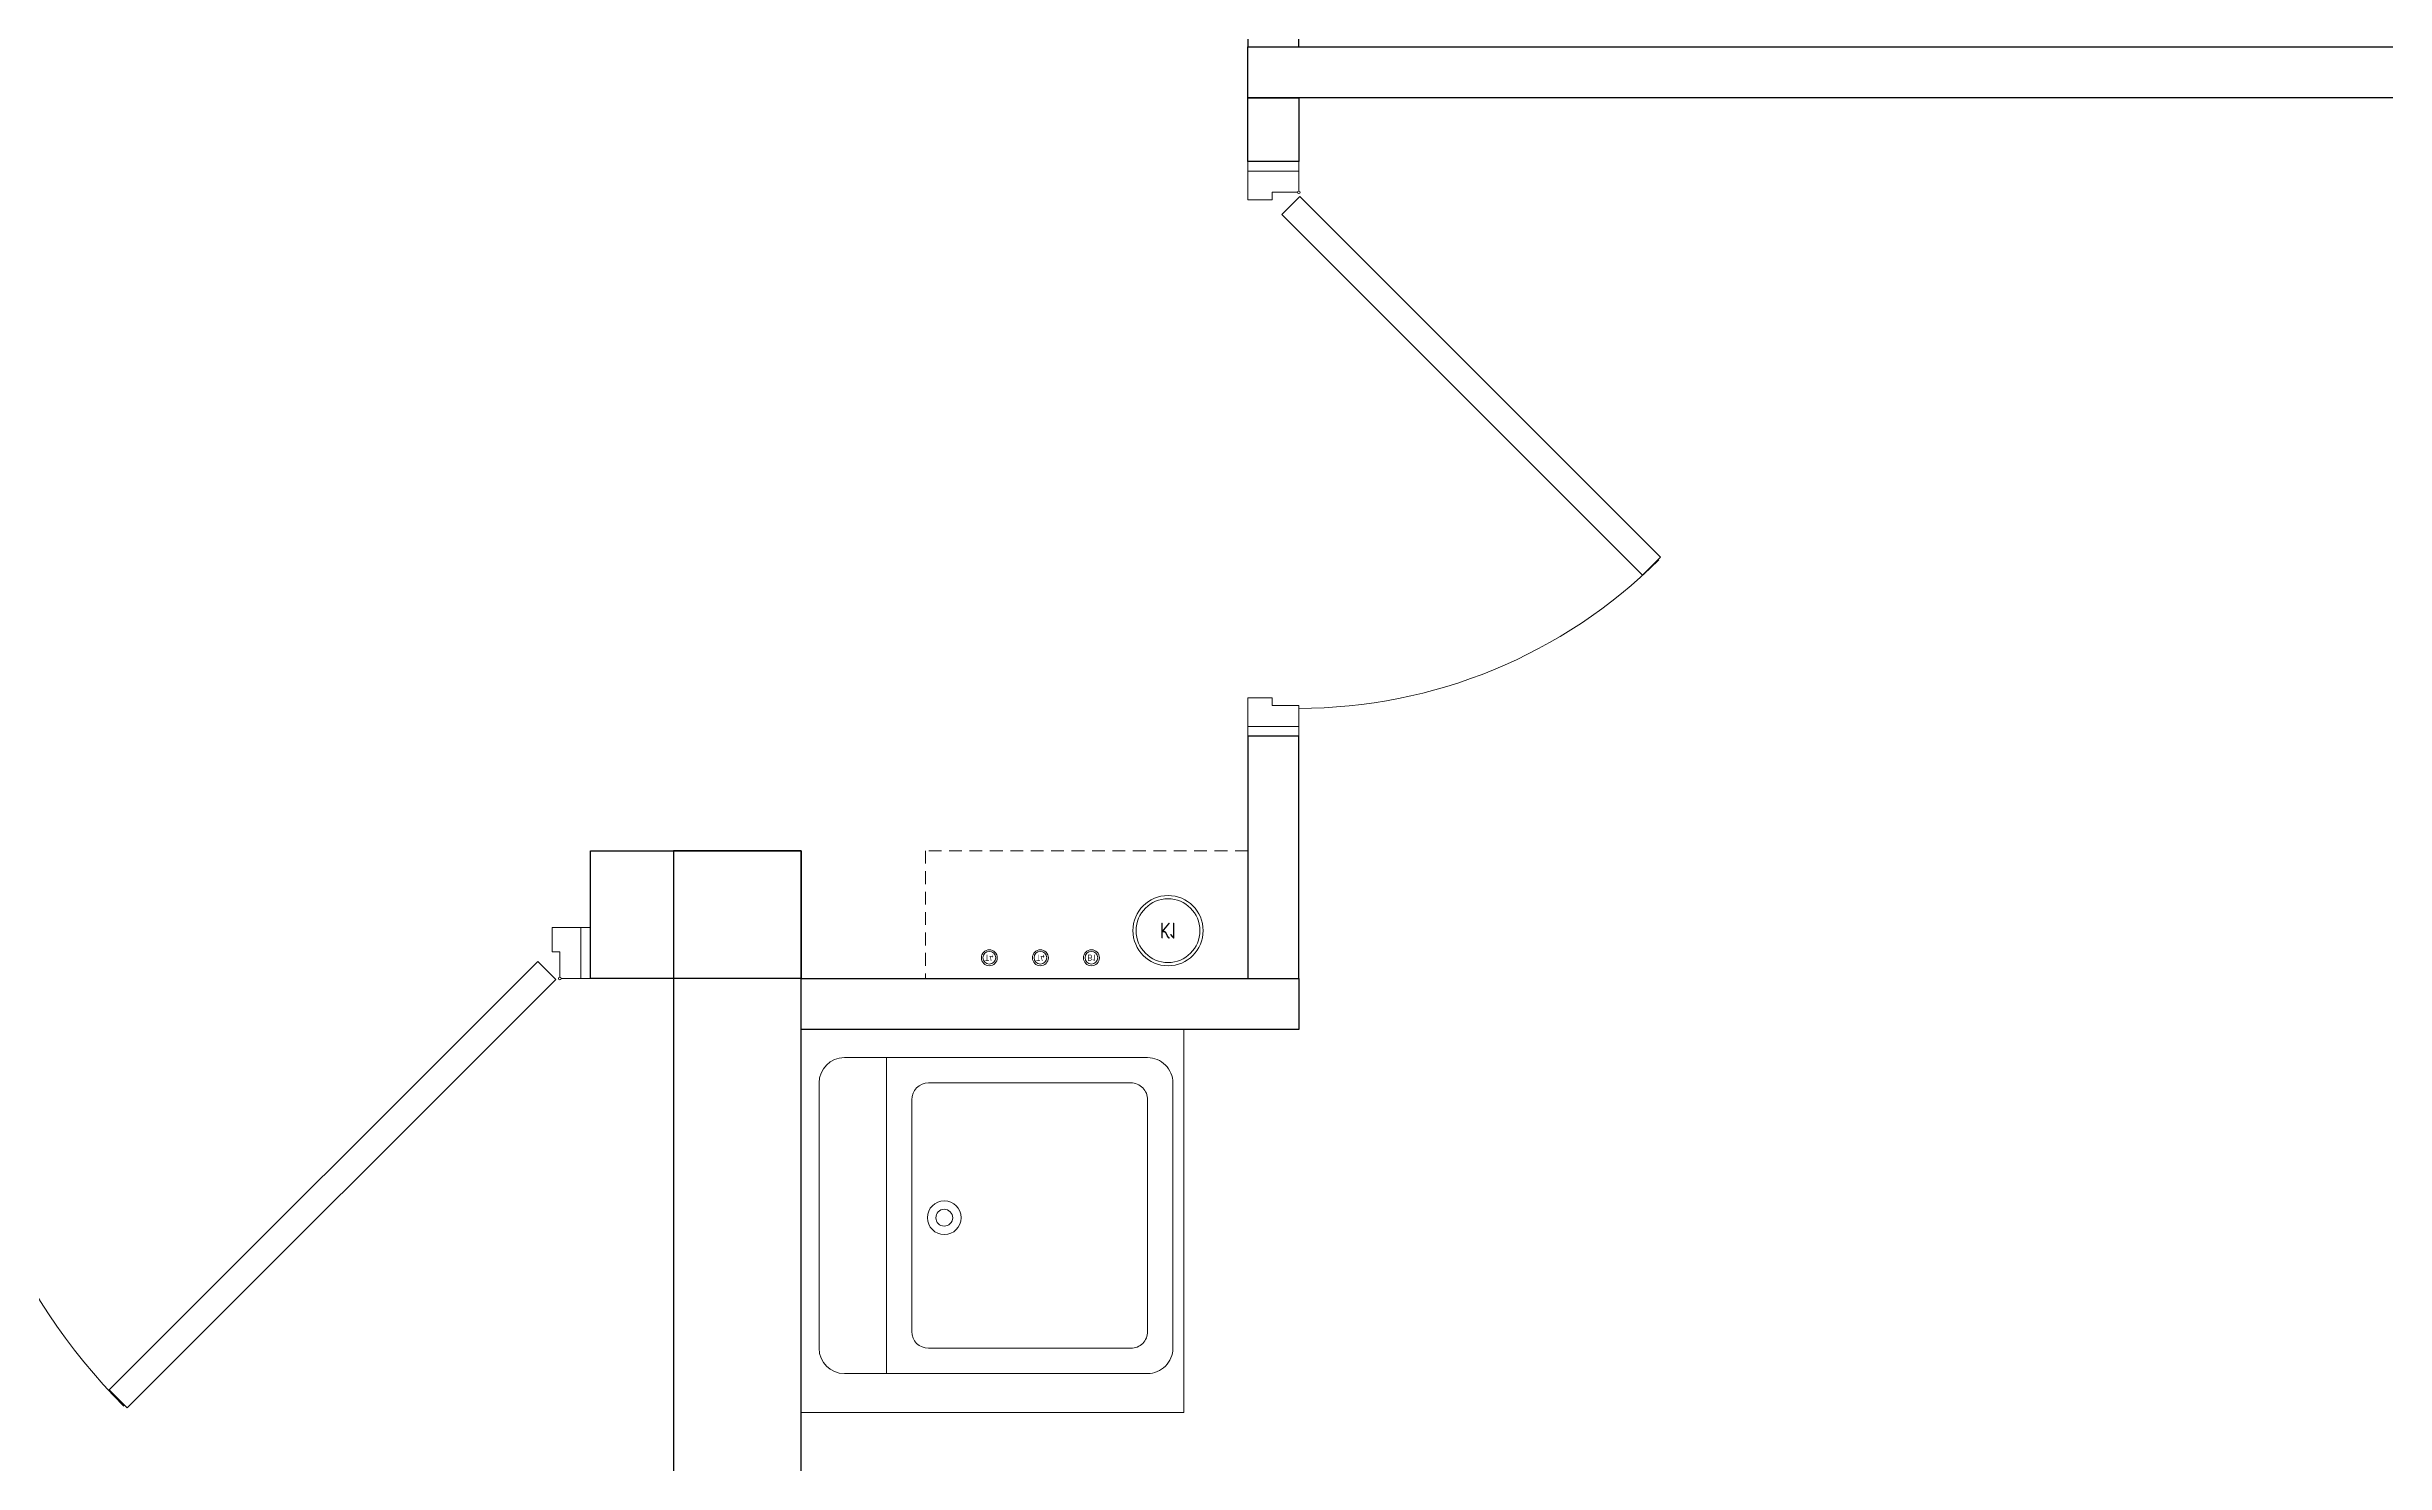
# Model space of a CAD drawing. Header units: millimetres. Extents: x 0 to 145404, y 0 to 194550.
# Drawn here: x 123244 to 126908, y 128597 to 130816 of the extents above; entities that cross this region are included whole.
import ezdxf
from ezdxf.enums import TextEntityAlignment as Align

# ---------------------------------------------------------------- set-up
doc = ezdxf.new("R2010")
doc.units = ezdxf.units.MM
doc.linetypes.add('200_ШТРИХ', pattern=[320, 200, -120])
for name, color, linetype, lineweight in [('АР - ВК', 126, 'Continuous', 13), ('АР - Двери', 126, 'Continuous', 9), ('АР - Монолит', 56, 'Continuous', 30), ('АР - Оборуд', 252, 'Continuous', 0), ('АР - Перегородки 80', 32, 'Continuous', 30)]:
    doc.layers.add(name, color=color, linetype=linetype, lineweight=lineweight)
doc.styles.add('ГОСТ 2.304', font='CS_Gost2304.shx')

# ---------------------------------------------------------------- blocks, each defined once
blk = doc.blocks.new('*U93')
at = {"ltscale": 100}
for p, q in [((-1035, 37.5), (-1035, -42.5)), ((-1002, 37.5), (-1035, 37.5)), ((-1002, -4.5), (-1002, 37.5)), ((-46, 37.5), (-15, 37.5)), ((-15, 37.5), (-15, -42.5)), ((-48, -4.5), (-48, 35.5)), ((-990, -4.5), (-1002, -4.5)), ((-990, -42.5), (-990, -4.5)), ((-60, -42.5), (-60, -4.5)), ((-60, -4.5), (-48, -4.5)), ((-1035, -42.5), (-990, -42.5)), ((-15, -42.5), (-60, -42.5))]:
    blk.add_line(p, q, dxfattribs=at)
for points in [[(-54.4, 38.9), (-82.7, 10.6), (-754, 682), (-725.8, 710.3)], [(-1035, -42.5), (-1050, -42.5), (-1050, 37.5), (-1035, 37.5)], [(-15, -42.5), (0, -42.5), (0, 37.5), (-15, 37.5)]]:
    blk.add_lwpolyline(points, close=True, dxfattribs=at)
blk.add_circle((-48, 37.5), 2, dxfattribs=at)
blk.add_arc((-57.9, 37.5), 950, 135.135, 180, dxfattribs=at)
blk = doc.blocks.new('Стояк ВК с циркуляцией')
at = {"layer": 'АР - ВК', "linetype": '200_ШТРИХ', "lineweight": 5, "ltscale": 0.1}
blk.add_lwpolyline([(-505, 0), (0, 0), (0, -200), (-505, -200)], close=True, dxfattribs=at)
at = {"layer": 'АР - ВК', "color": 1, "ltscale": 100}
for centre, radius in [((-405, -32.5), 12.5), ((-405, -32.5), 10), ((-325, -32.5), 12.5), ((-325, -32.5), 10)]:
    blk.add_circle(centre, radius, dxfattribs=at)
at = {"layer": 'АР - ВК', "color": 5, "ltscale": 100}
for radius in [12.5, 10]:
    blk.add_circle((-245, -32.5), radius, dxfattribs=at)
at = {"layer": 'АР - ВК', "color": 46, "ltscale": 100}
for radius in [55, 50]:
    blk.add_circle((-125, -75), radius, dxfattribs=at)
at = {"layer": 'АР - ВК', "color": 1, "ltscale": 100, "style": 'ГОСТ 2.304'}
for p in [(-405, -32.5), (-325, -32.5)]:
    blk.add_text('Т4', height=10, dxfattribs=at).set_placement(p, align=Align.MIDDLE_CENTER)
at = {"layer": 'АР - ВК', "color": 5, "ltscale": 100, "style": 'ГОСТ 2.304'}
blk.add_text('В1', height=10, dxfattribs=at).set_placement((-245, -32.5), align=Align.MIDDLE_CENTER)
at = {"layer": 'АР - ВК', "color": 46, "ltscale": 100, "style": 'ГОСТ 2.304'}
blk.add_text('К1', height=25, dxfattribs=at).set_placement((-125, -75), align=Align.MIDDLE_CENTER)
blk = doc.blocks.new('М15 600х600')
for p, q in [((-600, 600), (-600, 0)), ((-600, 600), (0, 600)), ((0, 600), (0, 0)), ((-516.4, 571.8), (-100.6, 571.8)), ((-556, 57), (-556, 532.2)), ((-61, 532.2), (-61, 57)), ((-556, 466.2), (-61, 466.2)), ((-490, 426.6), (-127, 426.6)), ((-516.4, 83.4), (-516.4, 400.2)), ((-100.6, 83.4), (-100.6, 400.2)), ((-61, 400.2), (-61, 83.4)), ((-127, 57), (-490, 57)), ((-600, 0), (0, 0)), ((-100.6, 17.4), (-516.4, 17.4))]:
    blk.add_line(p, q)
for centre, major_axis, start_param, end_param in [((-516.4, 532.2), (-28, 28), -0.785398, 0.785398), ((-100.6, 532.2), (28, 28), 5.497787, 7.068583), ((-490, 400.2), (-18.7, 18.7), -0.785398, 0.785398), ((-305.2, 375.6), (18.7, 18.7), 5.497787, 11.780972), ((-127, 400.2), (18.7, 18.7), 5.497787, 7.068583), ((-305.2, 375.6), (9.33, 9.33), 5.497787, 11.780972), ((-490, 83.4), (18.7, 18.7), 2.356194, 3.926991), ((-127, 83.4), (-18.7, 18.7), 2.356194, 3.926991), ((-516.4, 57), (28, 28), 2.356194, 3.926991), ((-100.6, 57), (-28, 28), 2.356194, 3.926991)]:
    blk.add_ellipse(centre, major_axis=major_axis, ratio=1, start_param=start_param, end_param=end_param)
blk = doc.blocks.new('*U84')
at = {"ltscale": 100}
for p, q in [((15, 37.5), (15, -42.5)), ((46, 37.5), (15, 37.5)), ((852, -4.5), (852, 37.5)), ((852, 37.5), (885, 37.5)), ((885, 37.5), (885, -42.5)), ((48, -4.5), (48, 35.5)), ((60, -4.5), (48, -4.5)), ((60, -42.5), (60, -4.5)), ((840, -42.5), (840, -4.5)), ((840, -4.5), (852, -4.5)), ((15, -42.5), (60, -42.5)), ((885, -42.5), (840, -42.5))]:
    blk.add_line(p, q, dxfattribs=at)
for points in [[(54.4, 38.9), (82.7, 10.6), (648, 575.9), (619.7, 604.2)], [(15, -42.5), (0, -42.5), (0, 37.5), (15, 37.5)], [(885, -42.5), (900, -42.5), (900, 37.5), (885, 37.5)]]:
    blk.add_lwpolyline(points, close=True, dxfattribs=at)
blk.add_circle((48, 37.5), 2, dxfattribs=at)
blk.add_arc((56.7, 37.5), 800, 0, 44.865, dxfattribs=at)
blk = doc.blocks.new('Квартира 2К 6450 тип 8-1 перекидная')
at = {"layer": 'АР - Монолит', "elevation": 0}
for points in [[(200, 3010), (200, 2810), (-130, 2810), (-130, 3010)], [(200, 3010), (0, 3010), (0, -200), (200, -200)]]:
    blk.add_lwpolyline(points, close=True, dxfattribs=at)
at = {"layer": 'АР - Перегородки 80', "elevation": 0}
for points in [[(900, 4270), (980, 4270), (980, 4320), (900, 4320)], [(900, 4190), (900, 4270), (5980, 4270), (5980, 4190)], [(900, 4190), (980, 4190), (980, 4090), (900, 4090)], [(900, 2810), (980, 2810), (980, 3190), (900, 3190)], [(200, 2730), (200, 2810), (980, 2810), (980, 2730)]]:
    blk.add_lwpolyline(points, close=True, dxfattribs=at)
at = {"layer": 'АР - ВК', "xscale": -1, "rotation": 180}
blk.add_blockref('Стояк ВК с циркуляцией', (900, 2810, 0), dxfattribs=at)
at = {"layer": 'АР - Двери', "rotation": 270}
blk.add_blockref('*U84', (942.5, 4090, 0), dxfattribs=at)
at = {"layer": 'АР - Двери', "xscale": -1, "rotation": 180}
blk.add_blockref('*U93', (-130, 2847.5, 0), dxfattribs=at)
at = {"layer": 'АР - Оборуд', "xscale": -1, "rotation": 90}
blk.add_blockref('М15 600х600', (800, 2130, 0), dxfattribs=at)
blk = doc.blocks.new('V_Section_2')
blk.add_blockref('Квартира 2К 6450 тип 8-1 перекидная', (8950, -7500, 0))

msp = doc.modelspace()

# ---------------------------------------------------------------- block references
msp.add_blockref('V_Section_2', (115275.5, 134046.1, 0))

doc.saveas('drawing.dxf')
